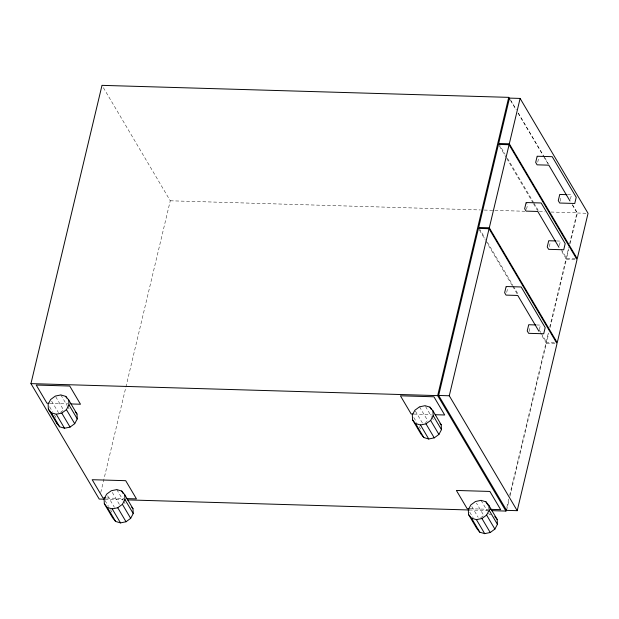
<?xml version="1.0" encoding="UTF-8"?>
<svg xmlns="http://www.w3.org/2000/svg" width="619" height="619" viewBox="0 0 619 619"><rect width="100%" height="100%" fill="white"/><g stroke="black" fill="none" stroke-linecap="round" stroke-linejoin="round"><path stroke-width="0.46" stroke-dasharray="3.1 2.32" d="M100.773 492.492L170.264 200.788L102.003 85.352M506.682 292.454L507.526 288.918L506.118 286.527M526.483 209.354L527.535 204.928L526.127 202.537M537.725 162.17L538.569 158.626L537.153 156.243M529.067 331.552L530.119 327.126M549.285 246.679L550.129 243.135M560.11 201.268L561.162 196.842M539.373 329.509L540.426 325.083L536.82 324.975M559.383 245.519L560.435 241.093L556.829 240.984M570.409 199.217L571.469 194.799L567.863 194.691M506.822 507.317L508.826 498.875M509.723 495.123L548.604 331.916M549.718 327.227L568.714 247.499M569.604 243.754L576.978 212.797L572.072 204.494M506.582 510.358L509.042 500.036M509.94 496.283L546.384 343.297L540.519 333.378M554.33 342.609L546.6 342.377L548.829 333.045M550.159 327.443L566.393 259.307L561.503 251.043M575.306 258.649L566.609 258.386L568.815 249.124M570.138 243.569L577.419 213.013L572.049 203.914M60.5 412.362L63.61 410.08L55.323 396.075M425.485 422.545L427.033 421.407M480.677 517.778L483.779 515.495L476.475 503.139M170.264 200.788L480.375 209.949M484.236 210.058L493.9 210.344M494.867 210.375L524.811 211.257M539.304 211.69L545.099 211.86M550.895 212.031L576.978 212.797M577.419 213.013L586.116 213.269M566.393 259.307L576.057 259.593M546.384 343.297L555.081 343.553M49.845 403.325L68.044 403.859M414.049 414.08L431.288 414.591M106.77 498.009L124.009 498.519M470.022 508.741L488.213 509.275M105.006 499.224L123.359 499.765M469.21 509.979L487.571 510.528M490.937 514.838L489.304 514.358L487.842 511.89M510.458 99.767L516.323 109.687M518.281 112.991L544.186 156.8M544.674 157.628L548.589 164.236M510.69 100.688L516.091 109.818M518.057 113.138L543.103 155.493M543.59 156.328L548.008 163.803M498.674 143.492L505.027 154.239M507.472 158.371L533.377 202.181M533.864 203.009L538.259 210.445M561.232 249.295L566.609 258.386M499.432 146.061L506.272 157.636M506.768 158.464L533.16 203.094M533.648 203.922L537.555 210.537M479.152 228.31L485.017 238.23M487.463 242.362L512.88 285.344M513.368 286.171L518.25 294.435M539.273 329.981L540.735 332.457M541.223 333.285L546.6 342.377M479.423 230.051L485.288 239.971M485.776 240.799L512.168 285.436M512.656 286.264L517.058 293.7M425.539 406.521L431.381 416.401M431.869 417.229L433.331 419.697M481.017 500.353L487.354 511.062M419.527 406.83L427.814 420.835M415.357 411.07L422.669 423.435M471.817 506.559L478.147 517.267M413.786 417.5L416.711 422.444M419.148 426.568L420.611 429.037M469.759 512.161L473.171 517.925M60.848 394.937L67.177 405.646M67.664 406.474L69.127 408.942M116.813 489.598L123.15 500.307M123.638 501.127L125.1 503.603M112.271 492.384L119.575 504.74M51.64 401.143L58.465 412.68M107.613 495.804L114.43 507.332M49.582 406.745L52.507 411.689M54.457 414.985L55.919 417.461M105.068 500.578L108.48 506.35M110.422 509.646L111.884 512.114"/><path stroke-width="0.93" d="M104.038 499.2L99.202 499.053L30.95 383.618L102.003 85.352L508.725 97.361L509.708 99.025M491.432 510.636L505.924 511.07L437.672 395.626L508.725 97.361M438.647 395.464L478.448 228.396L489.072 228.713L557.015 343.607L517.213 510.675L506.582 510.358L438.647 395.464L449.278 395.773L517.213 510.675M449.278 395.773L489.072 228.713M489.296 227.792L509.081 144.722L498.457 144.405L478.665 227.483L489.296 227.792L557.232 342.694L577.024 259.624L509.081 144.722M509.305 143.801L520.115 98.429L509.483 98.112L498.674 143.492L509.305 143.801L577.241 258.703L588.05 213.323L520.115 98.429M505.924 511.07L506.373 509.189M48.367 409.136L51.346 412.78L56.252 414.227L61.768 413.09L66.426 409.67L68.972 404.888L68.724 400.029L65.753 396.384L60.848 394.937L55.323 396.075L50.665 399.495L48.12 404.277L48.367 409.136L56.654 423.148L59.625 426.785L64.531 428.232L70.055 427.095L74.713 423.682L77.259 418.901L77.011 414.034L68.724 400.029M104.34 503.796L107.311 507.441L112.217 508.888L117.742 507.75L122.4 504.33L124.945 499.548L124.698 494.682L121.719 491.045L116.813 489.598L111.296 490.735L106.638 494.155L104.093 498.937L104.34 503.796L112.619 517.801L115.598 521.446L120.504 522.893L126.021 521.755L130.679 518.335L133.224 513.553L132.977 508.694L124.698 494.682M412.571 419.899L415.55 423.535L420.456 424.982L425.973 423.845L430.631 420.433L433.176 415.651L432.929 410.784L429.957 407.14L425.052 405.693L419.527 406.83L414.869 410.25L412.324 415.032L412.571 419.899L420.858 433.904L423.829 437.548L428.735 438.995L434.259 437.85L438.917 434.437L441.463 429.656L441.215 424.789L432.929 410.784M468.544 514.551L471.523 518.196L476.421 519.643L481.946 518.505L486.604 515.085L489.149 510.304L488.902 505.444L485.923 501.8L481.017 500.353L475.5 501.491L470.842 504.911L468.297 509.692L468.544 514.551L476.823 528.556L479.802 532.201L484.708 533.648L490.225 532.51L494.883 529.09L497.428 524.308L497.181 519.449L488.902 505.444M566.958 194.66L559.746 194.451L558.276 200.641L559.684 203.032L574.749 203.481L576.227 197.283L552.218 156.684L537.153 156.243L535.683 162.433L537.091 164.824L548.805 165.172L569.991 200.989M555.932 240.961L548.72 240.745L547.242 246.942L548.658 249.333L563.723 249.774L565.193 243.584L541.192 202.986L526.127 202.537L524.649 208.735L526.065 211.118L537.779 211.466L558.957 247.291M535.922 324.952L528.711 324.735L527.233 330.933L528.649 333.324L543.714 333.765L545.184 327.575L521.183 286.976L506.118 286.527L504.64 292.725L506.056 295.108L517.77 295.456L538.948 331.281M30.95 383.618L437.672 395.626M48.886 403.294L46.974 403.24L36.212 385.041L69.73 386.032L80.485 404.23L70.914 403.944M413.09 414.057L411.178 413.995L400.416 395.796L433.934 396.787L444.69 414.985L435.118 414.707M105.818 497.986L102.94 497.9L92.185 479.702L125.696 480.684L136.459 498.891L126.88 498.605M469.063 508.71L467.144 508.656L456.389 490.457L489.9 491.447L500.663 509.646L490.132 509.336M127.22 499.881L469.21 509.979M440.024 423.334L441.215 424.789M494.805 516.532L497.181 519.449M75.224 411.844L77.011 414.034M131.785 507.232L132.977 508.694M429.957 407.14L431.42 409.616M485.923 501.8L487.873 505.096M433.176 415.651L441.463 429.656M489.149 510.304L497.428 524.308M430.631 420.433L438.917 434.437M486.604 515.085L494.883 529.09M425.973 423.845L434.259 437.85M481.946 518.505L490.225 532.51M420.456 424.982L428.735 438.995M476.421 519.643L484.708 533.648M415.55 423.535L423.829 437.548M471.523 518.196L479.802 532.201M65.753 396.384L66.728 398.032M121.719 491.045L123.181 493.513M68.972 404.888L77.259 418.901M124.945 499.548L133.224 513.553M66.426 409.67L74.713 423.682M122.4 504.33L130.679 518.335M61.768 413.09L70.055 427.095M117.742 507.75L126.021 521.755M56.252 414.227L64.531 428.232M112.217 508.888L120.504 522.893M51.346 412.78L59.625 426.785M107.311 507.441L115.598 521.446M56.569 421.524L56.654 423.148"/></g></svg>
